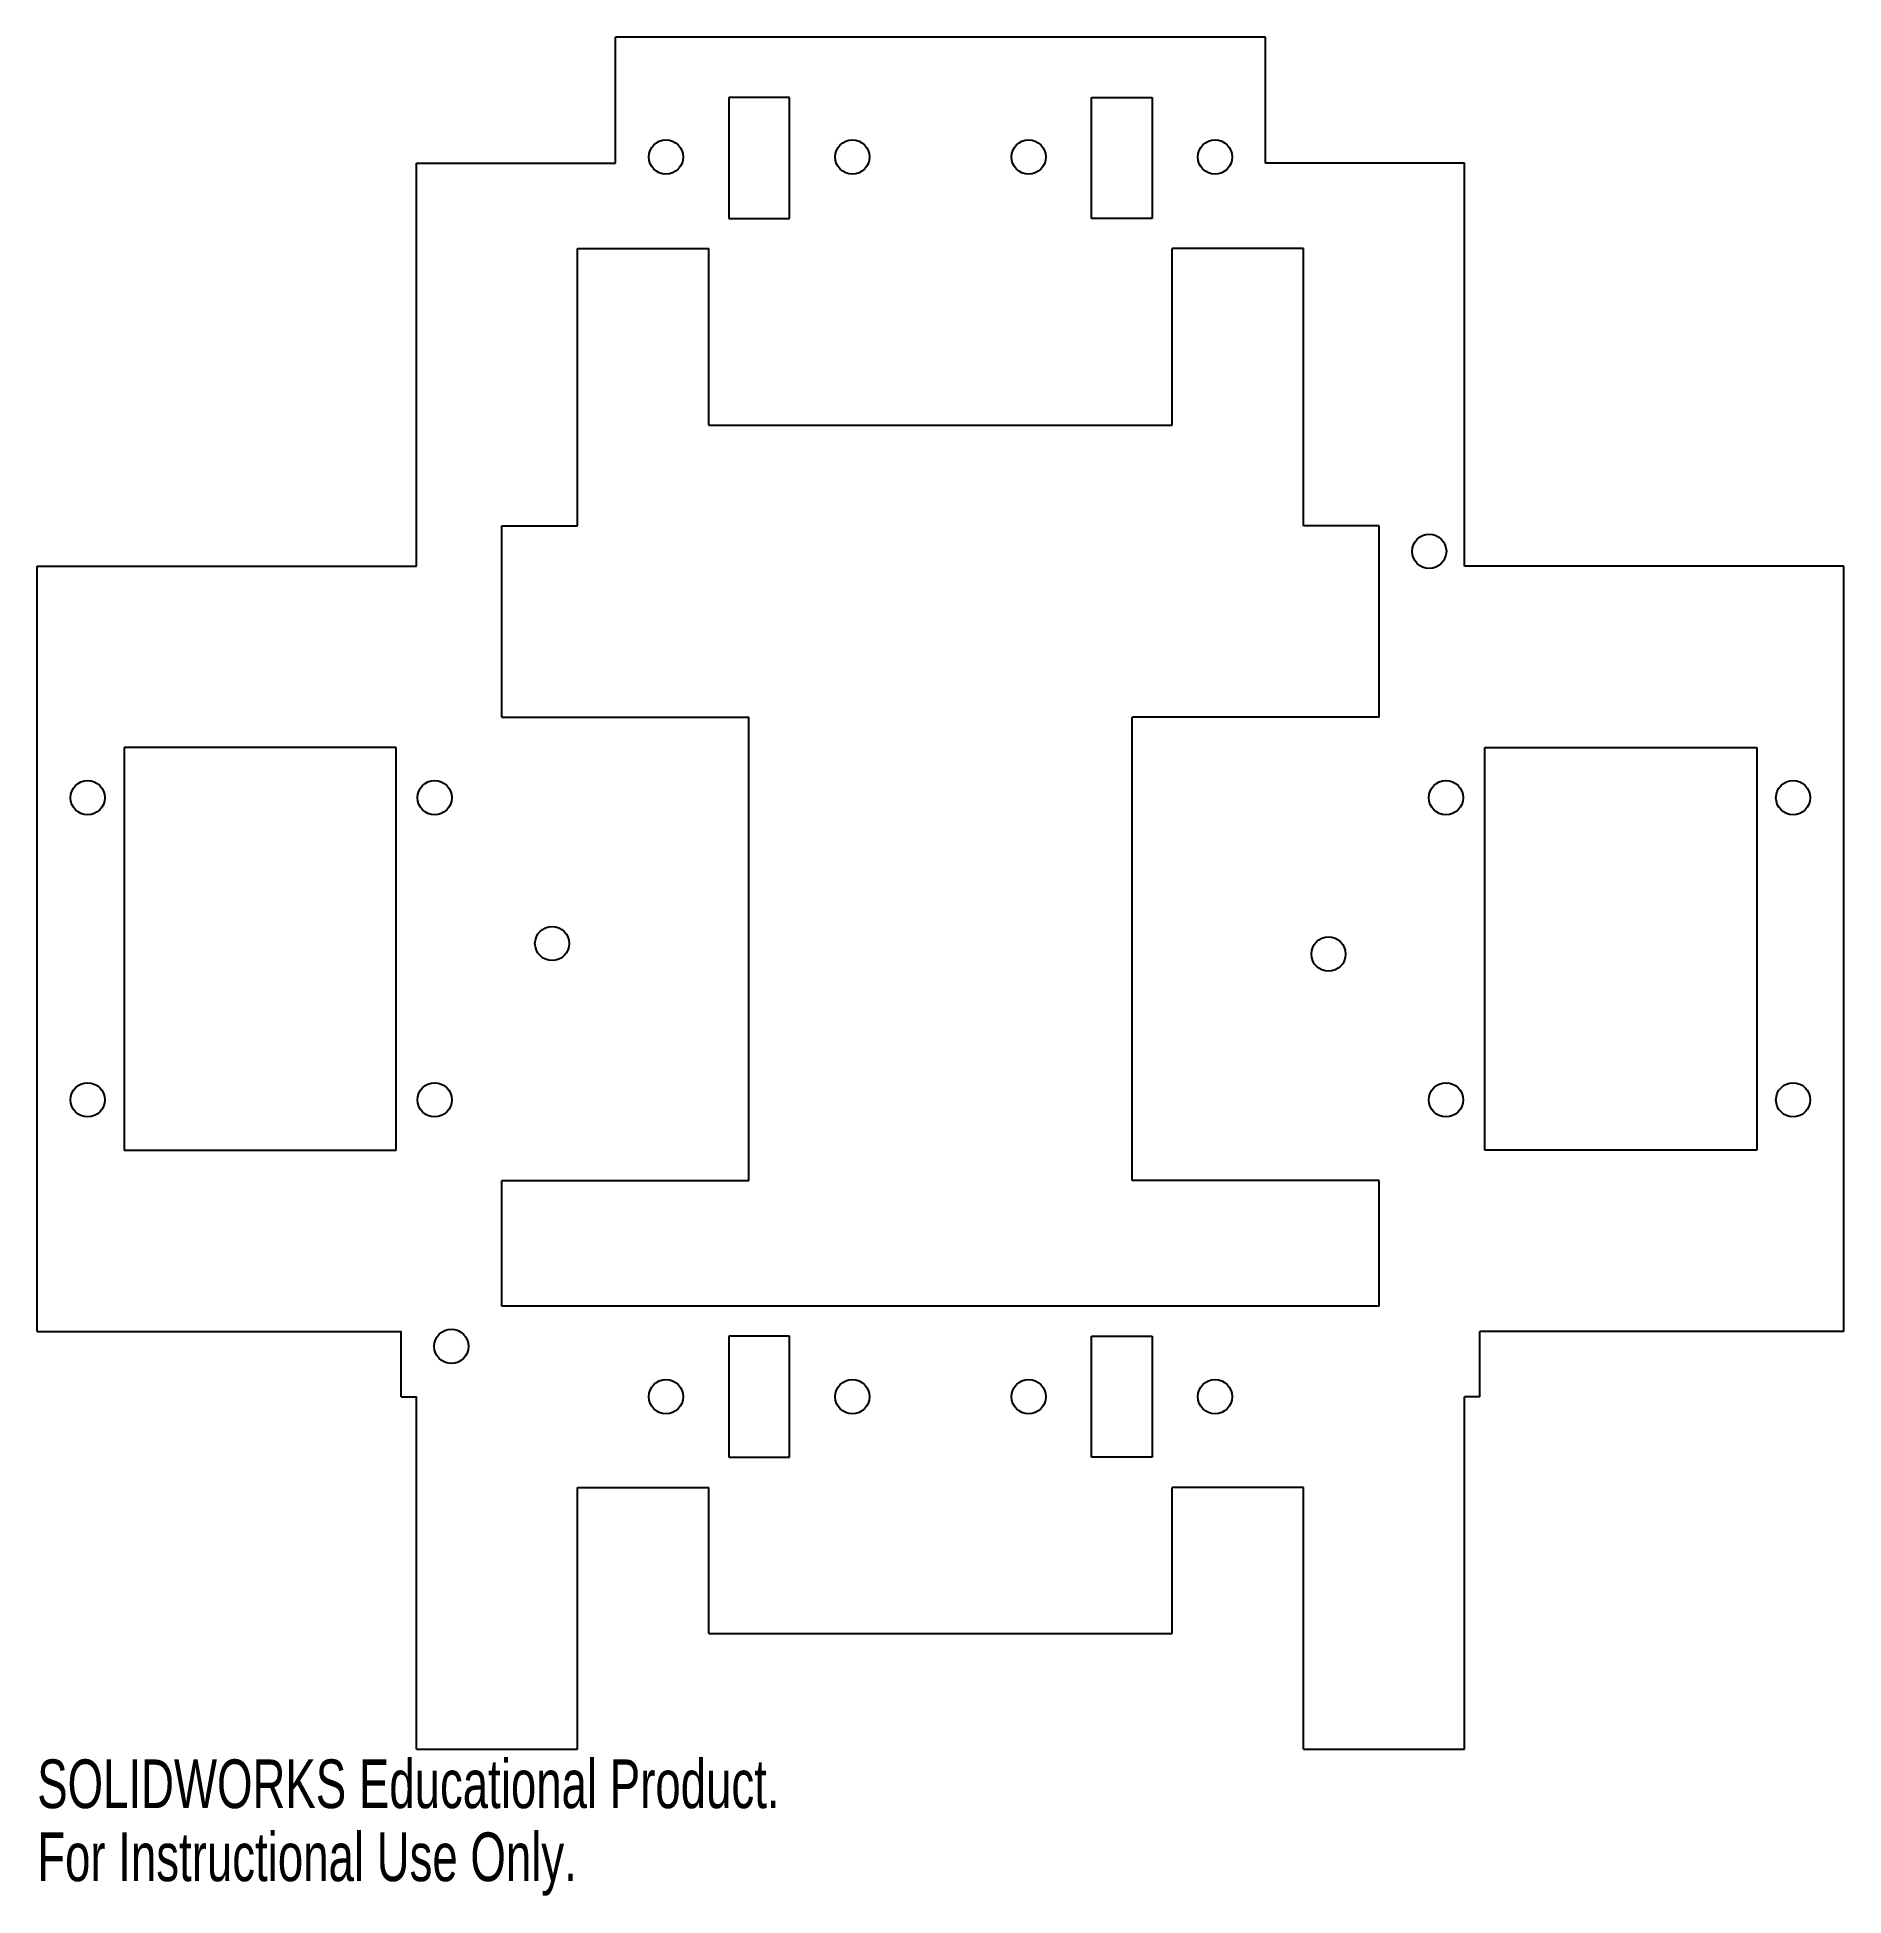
# Model space of a CAD drawing. Header units: millimetres. Extents: x -90 to 90, y -100 to 85.
import ezdxf

# ---------------------------------------------------------------- set-up
doc = ezdxf.new("R2010")
doc.units = ezdxf.units.MM
doc.styles.add('SLDTEXTSTYLE0', font='TXT', dxfattribs={"width": 0.7})

msp = doc.modelspace()

# ---------------------------------------------------------------- linework, layer by layer
at = {"color": 7, "linetype": 'Continuous', "lineweight": 25}
for p, q in [((32.25, 85), (-32.25, 85)), ((-32.25, 72.48), (-32.25, 85)), ((32.25, 72.48), (32.25, 85)), ((-21, 79), (-21, 67)), ((-15, 79), (-21, 79)), ((-15, 67), (-15, 79)), ((15, 67), (15, 79)), ((15, 79), (21, 79)), ((21, 79), (21, 67)), ((-52.02, 72.48), (-32.25, 72.48)), ((-52.02, 32.48), (-52.02, 72.48)), ((52.02, 72.48), (32.25, 72.48)), ((52.02, 32.48), (52.02, 72.48)), ((-21, 67), (-15, 67)), ((21, 67), (15, 67)), ((-36.02, 36.48), (-36.02, 64)), ((-36.02, 64), (-23, 64)), ((-23, 46.48), (-23, 64)), ((23, 46.48), (23, 64)), ((36.02, 64), (23, 64)), ((36.02, 36.48), (36.02, 64)), ((-23, 46.48), (23, 46.48)), ((-43.55, 17.48), (-43.55, 36.48)), ((-43.55, 36.48), (-36.02, 36.48)), ((43.55, 36.48), (36.02, 36.48)), ((43.55, 17.48), (43.55, 36.48)), ((-89.66, 32.48), (-52.02, 32.48)), ((-89.66, -43.52), (-89.66, 32.48)), ((89.66, 32.48), (52.02, 32.48)), ((89.66, -43.52), (89.66, 32.48)), ((-43.55, 17.48), (-19.02, 17.48)), ((-19.02, -28.52), (-19.02, 17.48)), ((43.55, 17.48), (19.02, 17.48)), ((19.02, -28.52), (19.02, 17.48)), ((-81.02, 14.48), (-81.02, -25.52)), ((-54.02, 14.48), (-81.02, 14.48)), ((-54.02, -25.52), (-54.02, 14.48)), ((54.02, -25.52), (54.02, 14.48)), ((54.02, 14.48), (81.02, 14.48)), ((81.02, 14.48), (81.02, -25.52)), ((-81.02, -25.52), (-54.02, -25.52)), ((81.02, -25.52), (54.02, -25.52)), ((-43.55, -41), (-43.55, -28.52)), ((-43.55, -28.52), (-19.02, -28.52)), ((43.55, -28.52), (19.02, -28.52)), ((43.55, -41), (43.55, -28.52)), ((43.55, -41), (-43.55, -41)), ((-89.66, -43.52), (-53.55, -43.52)), ((-53.55, -50), (-53.55, -43.52)), ((-21, -44), (-21, -56)), ((-15, -44), (-21, -44)), ((-15, -56), (-15, -44)), ((15, -44), (21, -44)), ((15, -56), (15, -44)), ((21, -44), (21, -56)), ((53.55, -50), (53.55, -43.52)), ((89.66, -43.52), (53.55, -43.52)), ((-53.55, -50), (-52.02, -50)), ((-52.02, -85), (-52.02, -50)), ((52.02, -85), (52.02, -50)), ((53.55, -50), (52.02, -50)), ((-21, -56), (-15, -56)), ((21, -56), (15, -56)), ((-36.02, -85), (-36.02, -59)), ((-36.02, -59), (-23, -59)), ((-23, -73.52), (-23, -59)), ((23, -73.52), (23, -59)), ((36.02, -59), (23, -59)), ((36.02, -85), (36.02, -59)), ((-23, -73.52), (23, -73.52)), ((-52.02, -85), (-36.02, -85)), ((36.02, -85), (52.02, -85))]:
    msp.add_line(p, q, dxfattribs=at)
for centre in [(-27.25, 73.1), (-8.75, 73.1), (8.75, 73.1), (27.25, 73.1), (48.51, 33.95), (-84.66, 9.48), (-50.21, 9.48), (50.17, 9.48), (84.63, 9.48), (-38.55, -5), (38.51, -6.05), (-84.66, -20.52), (-50.21, -20.52), (50.17, -20.52), (84.63, -20.52), (-48.55, -45), (-27.25, -50), (-8.75, -50), (8.75, -50), (27.25, -50)]:
    msp.add_circle(centre, 1.7, dxfattribs=at)

# ---------------------------------------------------------------- texts
at = {"color": 7, "linetype": 'Continuous', "char_height": 4.8336, "attachment_point": 1, "style": 'SLDTEXTSTYLE0'}
for s, insert in [('SOLIDWORKS Educational Product.', (-89.66, -86.02)), ('For Instructional Use Only.', (-89.66, -93.27))]:
    msp.add_mtext(s, dxfattribs=dict(at, insert=insert))

doc.saveas('drawing.dxf')
